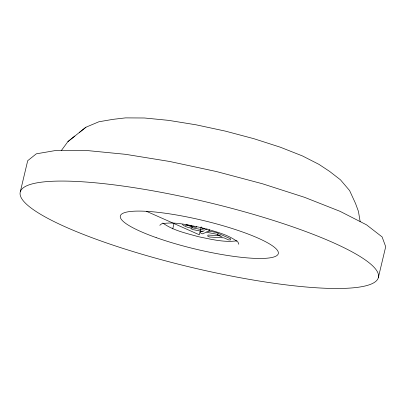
<?xml version="1.0" encoding="UTF-8"?>
<svg xmlns="http://www.w3.org/2000/svg" width="406" height="406" viewBox="0 0 406 406"><rect width="100%" height="100%" fill="white"/><g stroke="black" fill="none" stroke-linecap="round" stroke-linejoin="round"><path stroke-width="0.61" d="M20.3 191.769L27.704 160.695L36.301 153.828L56.51 150.362L86.955 150.53L125.561 154.321L169.693 161.481L216.352 171.515L262.352 183.74L304.556 197.326L340.096 211.348L366.542 224.848L382.097 236.911L385.7 246.706L378.296 277.78A184.101 33.551 13.4 0 1 101.444 241.149A184.101 33.551 13.4 0 1 118.156 185.4A184.101 33.551 13.4 0 1 378.296 277.78M172.733 228.867L174.047 223.356M196.575 226.294L196.311 227.406C192.672 227.284 188.937 224.142 185.258 225.284M201.183 226.852L199.3 234.775L146.47 211.318M209.78 229.588L209.516 230.704L206.664 231.796M61.423 150.448L67.909 141.608L74.887 136.035M79.378 132.457L85.935 127.22L98.891 121.77L113.01 119.349L125.49 117.887L144.485 117.994L168.581 120.359L196.123 124.825L225.239 131.087L253.943 138.715L280.282 147.195L302.46 155.945L318.964 164.369L329.576 171.378L340.441 179.802L349.602 190.566L355.524 203.462L358.447 211.409L360.147 221.64M67.909 141.608L85.935 127.22M159.812 225.289L161.71 223.777C174.981 221.422 188.445 225.117 201.427 227.675C213.937 231.278 227.507 233.942 237.987 242.103L238.784 244.26M207.126 228.903L204.411 230.146L191.774 227.7M202.254 231.161L200.691 231.811L200.422 232.927L202.548 233.866L206.258 232.196L218.073 234.501M237.008 240.788C224.082 242.712 211.029 239.205 198.402 236.698C186.258 233.237 173.215 230.562 162.821 223.031M204.619 228.685L202.604 228.568L201.315 227.746M220.463 235.769L207.989 235.054L207.725 236.165L209.699 237.043L224.046 237.865L228.608 239.895L230.456 240.002L230.72 238.885L219.631 233.963L217.789 233.856L217.525 234.972L222.072 236.992M203.553 231.618L193.017 229.639L190.906 228.7M208.166 230.918L216.225 232.45L218.337 233.389M186.369 224.812L192.236 227.015L191.967 228.126C188.628 227.913 184.984 226.68 182.401 224.548M191.089 225.234L191.713 225.711M156.127 237.586A81.22 14.804 13.4 0 0 278.267 253.75A81.22 14.804 13.4 0 0 163.501 212.993A81.22 14.804 13.4 0 0 156.127 237.586"/></g></svg>
